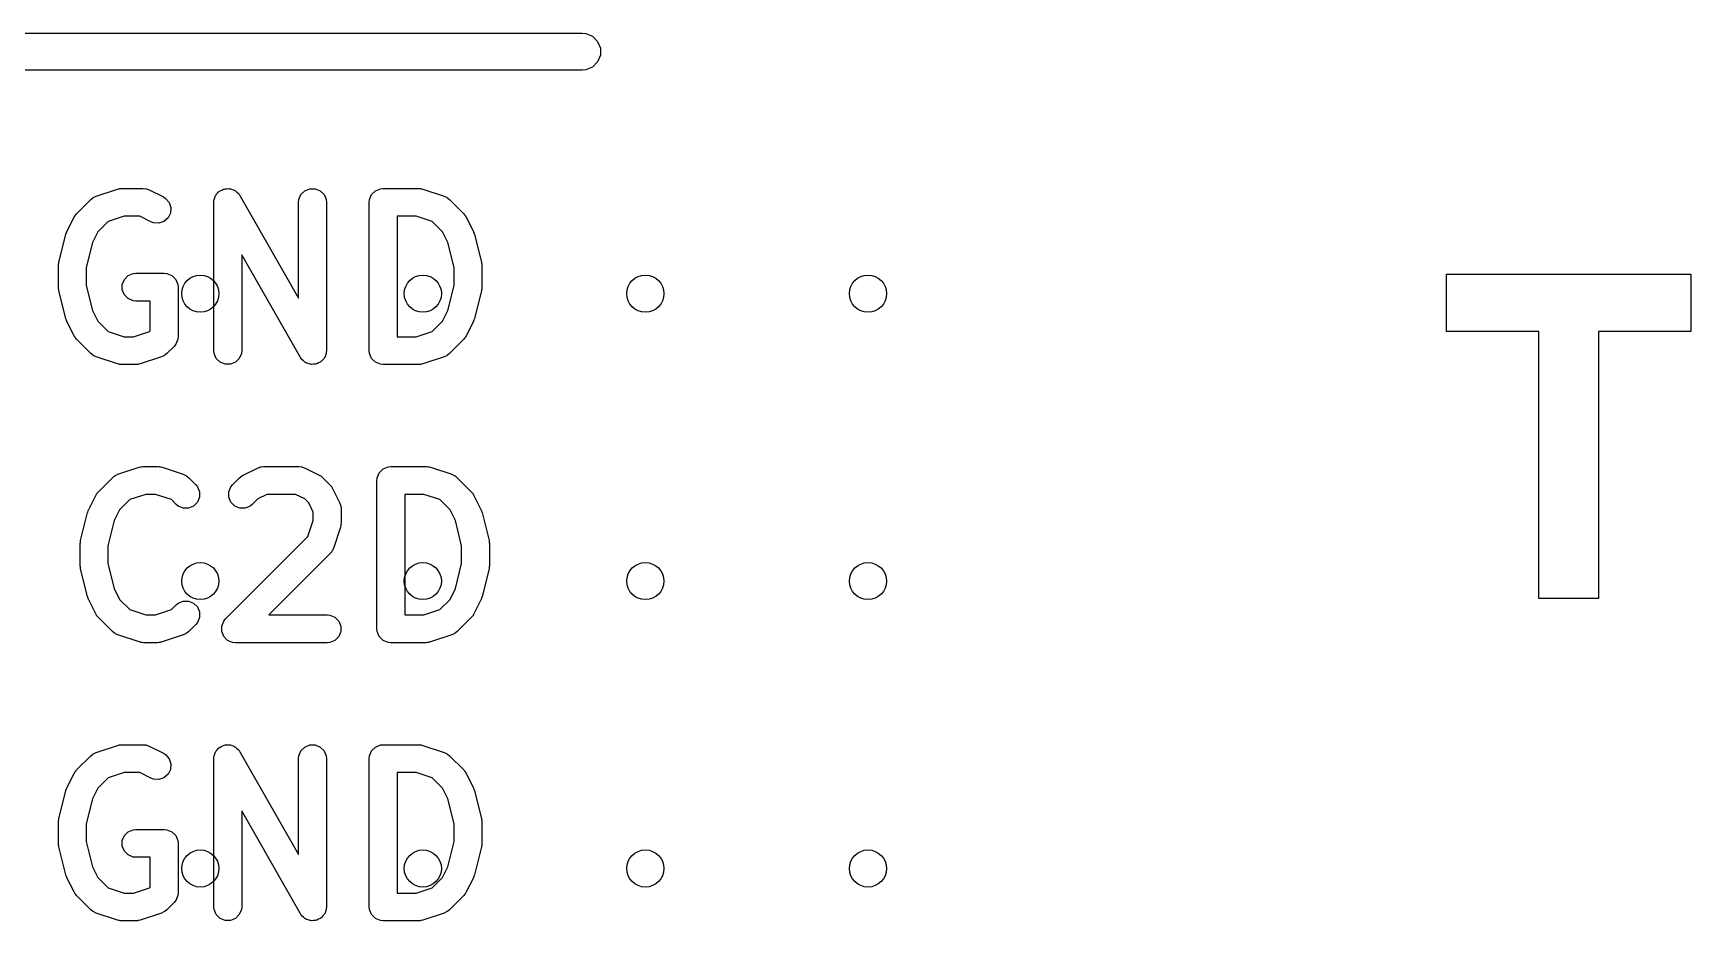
# Model space of a CAD drawing. Extents: x 4.96 to 6.62, y -4.14 to -2.94.
# Drawn here: x 5.415 to 5.7669, y -3.4129 to -3.2244 of the extents above; entities that cross this region are included whole.
import ezdxf

# ---------------------------------------------------------------- set-up
doc = ezdxf.new("R2010")
doc.units = 0
doc.header["$MEASUREMENT"] = 0
doc.layers.add('BLACK', color=7, linetype='CONTINUOUS')

msp = doc.modelspace()

# ---------------------------------------------------------------- linework, layer by layer
at = {"layer": 'BLACK', "linetype": 'CONTINUOUS'}
for p, q in [((5.29528, -3.22441), (5.5315, -3.22441)), ((5.5315, -3.22441), (5.53226, -3.22449)), ((5.53226, -3.22449), (5.53368, -3.22507)), ((5.53368, -3.22507), (5.53477, -3.22616)), ((5.53477, -3.22616), (5.53536, -3.22758)), ((5.53536, -3.22911), (5.53477, -3.23053)), ((5.53536, -3.22758), (5.53536, -3.22911)), ((5.5315, -3.23228), (5.29528, -3.23228)), ((5.53226, -3.23221), (5.5315, -3.23228)), ((5.53368, -3.23162), (5.53226, -3.23221)), ((5.53477, -3.23053), (5.53368, -3.23162)), ((5.42834, -3.25903), (5.43284, -3.25753)), ((5.43284, -3.25753), (5.43312, -3.25746)), ((5.43312, -3.25746), (5.43319, -3.25743)), ((5.43319, -3.25743), (5.4333, -3.25742)), ((5.4333, -3.25742), (5.4334, -3.2574)), ((5.4334, -3.2574), (5.43348, -3.2574)), ((5.43348, -3.2574), (5.43377, -3.25737)), ((5.43377, -3.25737), (5.43827, -3.25737)), ((5.43827, -3.25737), (5.43884, -3.25743)), ((5.43884, -3.25743), (5.43894, -3.25747)), ((5.43894, -3.25747), (5.43905, -3.25748)), ((5.43905, -3.25748), (5.43959, -3.25769)), ((5.43959, -3.25769), (5.44259, -3.25919)), ((5.45381, -3.25869), (5.45409, -3.25841)), ((5.45409, -3.25841), (5.45433, -3.2581)), ((5.45433, -3.2581), (5.45449, -3.258)), ((5.45449, -3.258), (5.45463, -3.25787)), ((5.45463, -3.25787), (5.45499, -3.25772)), ((5.45499, -3.25772), (5.45533, -3.25753)), ((5.45533, -3.25753), (5.45552, -3.2575)), ((5.45552, -3.2575), (5.45569, -3.25743)), ((5.45569, -3.25743), (5.45608, -3.25743)), ((5.45608, -3.25743), (5.45647, -3.25738)), ((5.45647, -3.25738), (5.45665, -3.25743)), ((5.45665, -3.25743), (5.45684, -3.25743)), ((5.45684, -3.25743), (5.45721, -3.25758)), ((5.45721, -3.25758), (5.45758, -3.25768)), ((5.45758, -3.25768), (5.45773, -3.2578)), ((5.45773, -3.2578), (5.45791, -3.25787)), ((5.45791, -3.25787), (5.45818, -3.25815)), ((5.45818, -3.25815), (5.45849, -3.25839)), ((5.45849, -3.25839), (5.45867, -3.25863)), ((5.45867, -3.25863), (5.45872, -3.25869)), ((5.47181, -3.25869), (5.47262, -3.25787)), ((5.47262, -3.25787), (5.47369, -3.25743)), ((5.47369, -3.25743), (5.47484, -3.25743)), ((5.47484, -3.25743), (5.4759, -3.25787)), ((5.4759, -3.25787), (5.47672, -3.25869)), ((5.48681, -3.25869), (5.48762, -3.25787)), ((5.48762, -3.25787), (5.48869, -3.25743)), ((5.48869, -3.25743), (5.48926, -3.25737)), ((5.48926, -3.25737), (5.49676, -3.25737)), ((5.49676, -3.25737), (5.49705, -3.2574)), ((5.49705, -3.2574), (5.49713, -3.2574)), ((5.49713, -3.2574), (5.49723, -3.25742)), ((5.49723, -3.25742), (5.49734, -3.25743)), ((5.49734, -3.25743), (5.49741, -3.25746)), ((5.49741, -3.25746), (5.49769, -3.25753)), ((5.49769, -3.25753), (5.50219, -3.25903)), ((5.42418, -3.26274), (5.42718, -3.25974)), ((5.42718, -3.25974), (5.42763, -3.25937)), ((5.42763, -3.25937), (5.42773, -3.25933)), ((5.42773, -3.25933), (5.42781, -3.25926)), ((5.42781, -3.25926), (5.42834, -3.25903)), ((5.44259, -3.25919), (5.44308, -3.25949)), ((5.44308, -3.25949), (5.44383, -3.26036)), ((5.44383, -3.26036), (5.4442, -3.26146)), ((5.4442, -3.26146), (5.44412, -3.26261)), ((5.45331, -3.26033), (5.45333, -3.26018)), ((5.45331, -3.29182), (5.45331, -3.26033)), ((5.45332, -3.26012), (5.45334, -3.26005)), ((5.45333, -3.26018), (5.45332, -3.26012)), ((5.45334, -3.26005), (5.45337, -3.25975)), ((5.45337, -3.25975), (5.45352, -3.25939)), ((5.45352, -3.25939), (5.45362, -3.25901)), ((5.45362, -3.25901), (5.45374, -3.25886)), ((5.45374, -3.25886), (5.45381, -3.25869)), ((5.45872, -3.25869), (5.45874, -3.25874)), ((5.45874, -3.25874), (5.45883, -3.25886)), ((5.45883, -3.25886), (5.47131, -3.2807)), ((5.47131, -3.26033), (5.47137, -3.25975)), ((5.47131, -3.2807), (5.47131, -3.26033)), ((5.47137, -3.25975), (5.47181, -3.25869)), ((5.47672, -3.25869), (5.47716, -3.25975)), ((5.47716, -3.25975), (5.47722, -3.26033)), ((5.47722, -3.26033), (5.47722, -3.29182)), ((5.48631, -3.26033), (5.48637, -3.25975)), ((5.48631, -3.29182), (5.48631, -3.26033)), ((5.48637, -3.25975), (5.48681, -3.25869)), ((5.50219, -3.25903), (5.50272, -3.25926)), ((5.50272, -3.25926), (5.5028, -3.25933)), ((5.5028, -3.25933), (5.5029, -3.25937)), ((5.5029, -3.25937), (5.50335, -3.25974)), ((5.50335, -3.25974), (5.50635, -3.26274)), ((5.42213, -3.26651), (5.42363, -3.26351)), ((5.42363, -3.26351), (5.42378, -3.26326)), ((5.42378, -3.26326), (5.42381, -3.26319)), ((5.42381, -3.26319), (5.42388, -3.2631)), ((5.42388, -3.2631), (5.42394, -3.26302)), ((5.42394, -3.26302), (5.424, -3.26296)), ((5.424, -3.26296), (5.42418, -3.26274)), ((5.43086, -3.26441), (5.4287, -3.26658)), ((5.43425, -3.26328), (5.43086, -3.26441)), ((5.43757, -3.26328), (5.43425, -3.26328)), ((5.43995, -3.26447), (5.43757, -3.26328)), ((5.44049, -3.26467), (5.43995, -3.26447)), ((5.44164, -3.26476), (5.44049, -3.26467)), ((5.44273, -3.26439), (5.44164, -3.26476)), ((5.4436, -3.26364), (5.44273, -3.26439)), ((5.44412, -3.26261), (5.4436, -3.26364)), ((5.49628, -3.26328), (5.49221, -3.26328)), ((5.49221, -3.26328), (5.49221, -3.28887)), ((5.49967, -3.26441), (5.49628, -3.26328)), ((5.50183, -3.26658), (5.49967, -3.26441)), ((5.50635, -3.26274), (5.50653, -3.26296)), ((5.50653, -3.26296), (5.50659, -3.26302)), ((5.50659, -3.26302), (5.50665, -3.2631)), ((5.50665, -3.2631), (5.50672, -3.26319)), ((5.50672, -3.26319), (5.50675, -3.26326)), ((5.50675, -3.26326), (5.5069, -3.26351)), ((5.5069, -3.26351), (5.5084, -3.26651)), ((5.42041, -3.27311), (5.42191, -3.26711)), ((5.42191, -3.26711), (5.42192, -3.26707)), ((5.42192, -3.26705), (5.42201, -3.26681)), ((5.42192, -3.26707), (5.42192, -3.26705)), ((5.42201, -3.26681), (5.4221, -3.26656)), ((5.4221, -3.26656), (5.42211, -3.26655)), ((5.42211, -3.26655), (5.42213, -3.26651)), ((5.42756, -3.26886), (5.42622, -3.27419)), ((5.4287, -3.26658), (5.42756, -3.26886)), ((5.50297, -3.26886), (5.50183, -3.26658)), ((5.50431, -3.27419), (5.50297, -3.26886)), ((5.5084, -3.26651), (5.50842, -3.26655)), ((5.50842, -3.26655), (5.50843, -3.26656)), ((5.50843, -3.26656), (5.50852, -3.26681)), ((5.50852, -3.26681), (5.50861, -3.26705)), ((5.50861, -3.26705), (5.50861, -3.26707)), ((5.50861, -3.26707), (5.50862, -3.26711)), ((5.50862, -3.26711), (5.51012, -3.27311)), ((5.4717, -3.29329), (5.45922, -3.27145)), ((5.45922, -3.27145), (5.45922, -3.29182)), ((5.42032, -3.27368), (5.42035, -3.27347)), ((5.42033, -3.27372), (5.42032, -3.27368)), ((5.42032, -3.27382), (5.42033, -3.27372)), ((5.42032, -3.27832), (5.42032, -3.27382)), ((5.42035, -3.27347), (5.42037, -3.27325)), ((5.42037, -3.27325), (5.42039, -3.27321)), ((5.42039, -3.27321), (5.42041, -3.27311)), ((5.42622, -3.27419), (5.42622, -3.27796)), ((5.43431, -3.27668), (5.43513, -3.27587)), ((5.43513, -3.27587), (5.43619, -3.27543)), ((5.43619, -3.27543), (5.43677, -3.27537)), ((5.43677, -3.27537), (5.44277, -3.27537)), ((5.44277, -3.27537), (5.44334, -3.27543)), ((5.44334, -3.27543), (5.44441, -3.27587)), ((5.44441, -3.27587), (5.44522, -3.27668)), ((5.50431, -3.27796), (5.50431, -3.27419)), ((5.51012, -3.27311), (5.51014, -3.27321)), ((5.51014, -3.27321), (5.51016, -3.27325)), ((5.51016, -3.27325), (5.51018, -3.27347)), ((5.51018, -3.27347), (5.51021, -3.27368)), ((5.51021, -3.27368), (5.5102, -3.27372)), ((5.5102, -3.27372), (5.51021, -3.27382)), ((5.51021, -3.27382), (5.51021, -3.27832)), ((5.71501, -3.28778), (5.71501, -3.27558)), ((5.71501, -3.27558), (5.76686, -3.27558)), ((5.76686, -3.27558), (5.76686, -3.28778)), ((5.42033, -3.27842), (5.42032, -3.27832)), ((5.42032, -3.27847), (5.42033, -3.27842)), ((5.42035, -3.27868), (5.42032, -3.27847)), ((5.42037, -3.2789), (5.42035, -3.27868)), ((5.42039, -3.27894), (5.42037, -3.2789)), ((5.42041, -3.27904), (5.42039, -3.27894)), ((5.42191, -3.28504), (5.42041, -3.27904)), ((5.42622, -3.27796), (5.42756, -3.28329)), ((5.43387, -3.27775), (5.43431, -3.27668)), ((5.43387, -3.2789), (5.43387, -3.27775)), ((5.43431, -3.27996), (5.43387, -3.2789)), ((5.44522, -3.27668), (5.44566, -3.27775)), ((5.44566, -3.27775), (5.44572, -3.27832)), ((5.44572, -3.27832), (5.44572, -3.28882)), ((5.50297, -3.28329), (5.50431, -3.27796)), ((5.51012, -3.27904), (5.50862, -3.28504)), ((5.51014, -3.27894), (5.51012, -3.27904)), ((5.51016, -3.2789), (5.51014, -3.27894)), ((5.51018, -3.27868), (5.51016, -3.2789)), ((5.51021, -3.27847), (5.51018, -3.27868)), ((5.51021, -3.27832), (5.5102, -3.27842)), ((5.5102, -3.27842), (5.51021, -3.27847)), ((5.42756, -3.28329), (5.4287, -3.28557)), ((5.43513, -3.28078), (5.43431, -3.27996)), ((5.43619, -3.28122), (5.43513, -3.28078)), ((5.43677, -3.28128), (5.43619, -3.28122)), ((5.43982, -3.28128), (5.43677, -3.28128)), ((5.43982, -3.2876), (5.43982, -3.28128)), ((5.50183, -3.28557), (5.50297, -3.28329)), ((5.42192, -3.28508), (5.42191, -3.28504)), ((5.42192, -3.2851), (5.42192, -3.28508)), ((5.42201, -3.28534), (5.42192, -3.2851)), ((5.4221, -3.28558), (5.42201, -3.28534)), ((5.42211, -3.2856), (5.4221, -3.28558)), ((5.42213, -3.28564), (5.42211, -3.2856)), ((5.42363, -3.28864), (5.42213, -3.28564)), ((5.4287, -3.28557), (5.43086, -3.28774)), ((5.49967, -3.28774), (5.50183, -3.28557)), ((5.5084, -3.28564), (5.5069, -3.28864)), ((5.50842, -3.2856), (5.5084, -3.28564)), ((5.50843, -3.28558), (5.50842, -3.2856)), ((5.50852, -3.28534), (5.50843, -3.28558)), ((5.50861, -3.2851), (5.50852, -3.28534)), ((5.50862, -3.28504), (5.50861, -3.28508)), ((5.50861, -3.28508), (5.50861, -3.2851)), ((5.42378, -3.28889), (5.42363, -3.28864)), ((5.42381, -3.28896), (5.42378, -3.28889)), ((5.42388, -3.28904), (5.42381, -3.28896)), ((5.42394, -3.28913), (5.42388, -3.28904)), ((5.424, -3.28918), (5.42394, -3.28913)), ((5.42418, -3.28941), (5.424, -3.28918)), ((5.42718, -3.29241), (5.42418, -3.28941)), ((5.43086, -3.28774), (5.43425, -3.28887)), ((5.43425, -3.28887), (5.43629, -3.28887)), ((5.43629, -3.28887), (5.43967, -3.28774)), ((5.43967, -3.28774), (5.43982, -3.2876)), ((5.44566, -3.28941), (5.44522, -3.29046)), ((5.44572, -3.28882), (5.44566, -3.2894)), ((5.44566, -3.2894), (5.44566, -3.28941)), ((5.49221, -3.28887), (5.49628, -3.28887)), ((5.49628, -3.28887), (5.49967, -3.28774)), ((5.50635, -3.28941), (5.50335, -3.29241)), ((5.50653, -3.28918), (5.50635, -3.28941)), ((5.50659, -3.28913), (5.50653, -3.28918)), ((5.50665, -3.28904), (5.50659, -3.28913)), ((5.50672, -3.28896), (5.50665, -3.28904)), ((5.50675, -3.28889), (5.50672, -3.28896)), ((5.5069, -3.28864), (5.50675, -3.28889)), ((5.73462, -3.28778), (5.71501, -3.28778)), ((5.73462, -3.34442), (5.73462, -3.28778)), ((5.76686, -3.28778), (5.74725, -3.28778)), ((5.74725, -3.28778), (5.74725, -3.34442)), ((5.42763, -3.29278), (5.42718, -3.29241)), ((5.42773, -3.29282), (5.42763, -3.29278)), ((5.42781, -3.29289), (5.42773, -3.29282)), ((5.42834, -3.29312), (5.42781, -3.29289)), ((5.43284, -3.29462), (5.42834, -3.29312)), ((5.4422, -3.29312), (5.4377, -3.29462)), ((5.44273, -3.29289), (5.4422, -3.29312)), ((5.44281, -3.29282), (5.44273, -3.29289)), ((5.44291, -3.29278), (5.44281, -3.29282)), ((5.44336, -3.29241), (5.44291, -3.29278)), ((5.44486, -3.29091), (5.44336, -3.29241)), ((5.44522, -3.29046), (5.44486, -3.29091)), ((5.45337, -3.2924), (5.45331, -3.29182)), ((5.45381, -3.29346), (5.45337, -3.2924)), ((5.45463, -3.29428), (5.45381, -3.29346)), ((5.45872, -3.29346), (5.45791, -3.29428)), ((5.45916, -3.2924), (5.45872, -3.29346)), ((5.45922, -3.29182), (5.45916, -3.2924)), ((5.47179, -3.29341), (5.4717, -3.29329)), ((5.47181, -3.29346), (5.47179, -3.29341)), ((5.47186, -3.29352), (5.47181, -3.29346)), ((5.47204, -3.29376), (5.47186, -3.29352)), ((5.47235, -3.294), (5.47204, -3.29376)), ((5.47644, -3.29374), (5.4762, -3.29405)), ((5.47672, -3.29346), (5.47644, -3.29374)), ((5.47679, -3.29329), (5.47672, -3.29346)), ((5.47691, -3.29314), (5.47679, -3.29329)), ((5.47701, -3.29276), (5.47691, -3.29314)), ((5.47716, -3.2924), (5.47701, -3.29276)), ((5.47719, -3.2921), (5.47716, -3.2924)), ((5.47721, -3.29203), (5.47719, -3.2921)), ((5.47722, -3.29182), (5.4772, -3.29197)), ((5.4772, -3.29197), (5.47721, -3.29203)), ((5.48637, -3.2924), (5.48631, -3.29182)), ((5.48681, -3.29346), (5.48637, -3.2924)), ((5.48762, -3.29428), (5.48681, -3.29346)), ((5.50219, -3.29312), (5.49769, -3.29462)), ((5.50272, -3.29289), (5.50219, -3.29312)), ((5.5028, -3.29282), (5.50272, -3.29289)), ((5.5029, -3.29278), (5.5028, -3.29282)), ((5.50335, -3.29241), (5.5029, -3.29278)), ((5.43312, -3.29469), (5.43284, -3.29462)), ((5.43319, -3.29472), (5.43312, -3.29469)), ((5.4333, -3.29473), (5.43319, -3.29472)), ((5.4334, -3.29475), (5.4333, -3.29473)), ((5.43348, -3.29475), (5.4334, -3.29475)), ((5.43377, -3.29478), (5.43348, -3.29475)), ((5.43677, -3.29478), (5.43377, -3.29478)), ((5.43706, -3.29475), (5.43677, -3.29478)), ((5.43714, -3.29475), (5.43706, -3.29475)), ((5.43724, -3.29473), (5.43714, -3.29475)), ((5.43734, -3.29472), (5.43724, -3.29473)), ((5.43742, -3.29469), (5.43734, -3.29472)), ((5.4377, -3.29462), (5.43742, -3.29469)), ((5.45569, -3.29472), (5.45463, -3.29428)), ((5.45684, -3.29472), (5.45569, -3.29472)), ((5.45791, -3.29428), (5.45684, -3.29472)), ((5.47262, -3.29428), (5.47235, -3.294)), ((5.4728, -3.29435), (5.47262, -3.29428)), ((5.47295, -3.29447), (5.4728, -3.29435)), ((5.47332, -3.29457), (5.47295, -3.29447)), ((5.47369, -3.29472), (5.47332, -3.29457)), ((5.47388, -3.29472), (5.47369, -3.29472)), ((5.47406, -3.29477), (5.47388, -3.29472)), ((5.47445, -3.29472), (5.47406, -3.29477)), ((5.47484, -3.29472), (5.47445, -3.29472)), ((5.47501, -3.29465), (5.47484, -3.29472)), ((5.4752, -3.29462), (5.47501, -3.29465)), ((5.47554, -3.29443), (5.4752, -3.29462)), ((5.4759, -3.29428), (5.47554, -3.29443)), ((5.47604, -3.29414), (5.4759, -3.29428)), ((5.4762, -3.29405), (5.47604, -3.29414)), ((5.48869, -3.29472), (5.48762, -3.29428)), ((5.48926, -3.29478), (5.48869, -3.29472)), ((5.49676, -3.29478), (5.48926, -3.29478)), ((5.49705, -3.29475), (5.49676, -3.29478)), ((5.49713, -3.29475), (5.49705, -3.29475)), ((5.49723, -3.29473), (5.49713, -3.29475)), ((5.49734, -3.29472), (5.49723, -3.29473)), ((5.49741, -3.29469), (5.49734, -3.29472)), ((5.49769, -3.29462), (5.49741, -3.29469)), ((5.4318, -3.31879), (5.43224, -3.31843)), ((5.43224, -3.31843), (5.43234, -3.31839)), ((5.43234, -3.31839), (5.43242, -3.31832)), ((5.43242, -3.31832), (5.43295, -3.31808)), ((5.43295, -3.31808), (5.43745, -3.31658)), ((5.43745, -3.31658), (5.43773, -3.31652)), ((5.43773, -3.31652), (5.43781, -3.31649)), ((5.43781, -3.31649), (5.43791, -3.31648)), ((5.43791, -3.31648), (5.43801, -3.31645)), ((5.43801, -3.31645), (5.43809, -3.31646)), ((5.43809, -3.31646), (5.43838, -3.31643)), ((5.43838, -3.31643), (5.44138, -3.31643)), ((5.44138, -3.31643), (5.44167, -3.31646)), ((5.44167, -3.31646), (5.44175, -3.31645)), ((5.44175, -3.31645), (5.44185, -3.31648)), ((5.44185, -3.31648), (5.44196, -3.31649)), ((5.44196, -3.31649), (5.44203, -3.31652)), ((5.44203, -3.31652), (5.44232, -3.31658)), ((5.44232, -3.31658), (5.44682, -3.31808)), ((5.44682, -3.31808), (5.44734, -3.31832)), ((5.44734, -3.31832), (5.44742, -3.31839)), ((5.44742, -3.31839), (5.44752, -3.31843)), ((5.44752, -3.31843), (5.44797, -3.31879)), ((5.45907, -3.31855), (5.45916, -3.31849)), ((5.45916, -3.31849), (5.45924, -3.31843)), ((5.45924, -3.31843), (5.45931, -3.3184)), ((5.45931, -3.3184), (5.45956, -3.31824)), ((5.45956, -3.31824), (5.46256, -3.31674)), ((5.46256, -3.31674), (5.4631, -3.31653)), ((5.4631, -3.31653), (5.46321, -3.31653)), ((5.46321, -3.31653), (5.4633, -3.31649)), ((5.4633, -3.31649), (5.46388, -3.31643)), ((5.46388, -3.31643), (5.47138, -3.31643)), ((5.47138, -3.31643), (5.47196, -3.31649)), ((5.47196, -3.31649), (5.47205, -3.31653)), ((5.47205, -3.31653), (5.47216, -3.31653)), ((5.47216, -3.31653), (5.4727, -3.31674)), ((5.4727, -3.31674), (5.4757, -3.31824)), ((5.4757, -3.31824), (5.47595, -3.3184)), ((5.47595, -3.3184), (5.47602, -3.31843)), ((5.47602, -3.31843), (5.4761, -3.31849)), ((5.4761, -3.31849), (5.47619, -3.31855)), ((5.48798, -3.31881), (5.48842, -3.31774)), ((5.48842, -3.31774), (5.48924, -3.31693)), ((5.48924, -3.31693), (5.4903, -3.31649)), ((5.4903, -3.31649), (5.49088, -3.31643)), ((5.49088, -3.31643), (5.49838, -3.31643)), ((5.49838, -3.31643), (5.49867, -3.31646)), ((5.49867, -3.31646), (5.49874, -3.31645)), ((5.49874, -3.31645), (5.49885, -3.31648)), ((5.49885, -3.31648), (5.49895, -3.31649)), ((5.49895, -3.31649), (5.49902, -3.31652)), ((5.49902, -3.31652), (5.49931, -3.31658)), ((5.49931, -3.31658), (5.50381, -3.31808)), ((5.50381, -3.31808), (5.50434, -3.31832)), ((5.50434, -3.31832), (5.50442, -3.31839)), ((5.50442, -3.31839), (5.50452, -3.31843)), ((5.50452, -3.31843), (5.50496, -3.31879)), ((5.42855, -3.32207), (5.42861, -3.32202)), ((5.42861, -3.32202), (5.4288, -3.32179)), ((5.4288, -3.32179), (5.4318, -3.31879)), ((5.44797, -3.31879), (5.44947, -3.32029)), ((5.44947, -3.32029), (5.44984, -3.32074)), ((5.44984, -3.32074), (5.45028, -3.32181)), ((5.45028, -3.32181), (5.45028, -3.32296)), ((5.45648, -3.32181), (5.45693, -3.32074)), ((5.45648, -3.32296), (5.45648, -3.32181)), ((5.45693, -3.32074), (5.45729, -3.32029)), ((5.45729, -3.32029), (5.45879, -3.31879)), ((5.45879, -3.31879), (5.45902, -3.31861)), ((5.45902, -3.31861), (5.45907, -3.31855)), ((5.47619, -3.31855), (5.47624, -3.31861)), ((5.47624, -3.31861), (5.47647, -3.31879)), ((5.47647, -3.31879), (5.47797, -3.32029)), ((5.47797, -3.32029), (5.47815, -3.32052)), ((5.47815, -3.32052), (5.47821, -3.32057)), ((5.47821, -3.32057), (5.47827, -3.32066)), ((5.47827, -3.32066), (5.47833, -3.32074)), ((5.47833, -3.32074), (5.47836, -3.32081)), ((5.47836, -3.32081), (5.47852, -3.32106)), ((5.47852, -3.32106), (5.48002, -3.32406)), ((5.48792, -3.31938), (5.48798, -3.31881)), ((5.48792, -3.35088), (5.48792, -3.31938)), ((5.50496, -3.31879), (5.50796, -3.32179)), ((5.50796, -3.32179), (5.50815, -3.32202)), ((5.50815, -3.32202), (5.50821, -3.32207)), ((5.42674, -3.32556), (5.42824, -3.32256)), ((5.42824, -3.32256), (5.4284, -3.32231)), ((5.4284, -3.32231), (5.42843, -3.32224)), ((5.42843, -3.32224), (5.4285, -3.32216)), ((5.4285, -3.32216), (5.42855, -3.32207)), ((5.43548, -3.32346), (5.43331, -3.32563)), ((5.43886, -3.32233), (5.43548, -3.32346)), ((5.4409, -3.32233), (5.43886, -3.32233)), ((5.44429, -3.32346), (5.4409, -3.32233)), ((5.44529, -3.32447), (5.44429, -3.32346)), ((5.44574, -3.32484), (5.44529, -3.32447)), ((5.44681, -3.32528), (5.44574, -3.32484)), ((5.44796, -3.32528), (5.44681, -3.32528)), ((5.44902, -3.32484), (5.44796, -3.32528)), ((5.44984, -3.32402), (5.44902, -3.32484)), ((5.45028, -3.32296), (5.44984, -3.32402)), ((5.45693, -3.32402), (5.45648, -3.32296)), ((5.45774, -3.32484), (5.45693, -3.32402)), ((5.4588, -3.32528), (5.45774, -3.32484)), ((5.45996, -3.32528), (5.4588, -3.32528)), ((5.46102, -3.32484), (5.45996, -3.32528)), ((5.46147, -3.32447), (5.46102, -3.32484)), ((5.46263, -3.32331), (5.46147, -3.32447)), ((5.46458, -3.32233), (5.46263, -3.32331)), ((5.47068, -3.32233), (5.46458, -3.32233)), ((5.47263, -3.32331), (5.47068, -3.32233)), ((5.47345, -3.32413), (5.47263, -3.32331)), ((5.47443, -3.32608), (5.47345, -3.32413)), ((5.48002, -3.32406), (5.48023, -3.3246)), ((5.48023, -3.3246), (5.48023, -3.32471)), ((5.48023, -3.32471), (5.48027, -3.3248)), ((5.48027, -3.3248), (5.48033, -3.32538)), ((5.48033, -3.32538), (5.48033, -3.32838)), ((5.4979, -3.32233), (5.49383, -3.32233)), ((5.49383, -3.32233), (5.49383, -3.34793)), ((5.50128, -3.32346), (5.4979, -3.32233)), ((5.50345, -3.32563), (5.50128, -3.32346)), ((5.50821, -3.32207), (5.50826, -3.32216)), ((5.50826, -3.32216), (5.50833, -3.32224)), ((5.50833, -3.32224), (5.50836, -3.32231)), ((5.50836, -3.32231), (5.50852, -3.32256)), ((5.50852, -3.32256), (5.51002, -3.32556)), ((5.42502, -3.33216), (5.42652, -3.32616)), ((5.42652, -3.32616), (5.42653, -3.32612)), ((5.42653, -3.32612), (5.42654, -3.3261)), ((5.42654, -3.3261), (5.42663, -3.32586)), ((5.42663, -3.32586), (5.42671, -3.32562)), ((5.42671, -3.32562), (5.42673, -3.3256)), ((5.42673, -3.3256), (5.42674, -3.32556)), ((5.43217, -3.32791), (5.43084, -3.33324)), ((5.43331, -3.32563), (5.43217, -3.32791)), ((5.4733, -3.33128), (5.47443, -3.3279)), ((5.47443, -3.3279), (5.47443, -3.32608)), ((5.48024, -3.32903), (5.48018, -3.32931)), ((5.48027, -3.32896), (5.48024, -3.32903)), ((5.48028, -3.32885), (5.48027, -3.32896)), ((5.48031, -3.32875), (5.48028, -3.32885)), ((5.48033, -3.32838), (5.4803, -3.32867)), ((5.4803, -3.32867), (5.48031, -3.32875)), ((5.50459, -3.32791), (5.50345, -3.32563)), ((5.50592, -3.33324), (5.50459, -3.32791)), ((5.51002, -3.32556), (5.51003, -3.3256)), ((5.51003, -3.3256), (5.51004, -3.32562)), ((5.51004, -3.32562), (5.51013, -3.32586)), ((5.51013, -3.32586), (5.51022, -3.3261)), ((5.51022, -3.3261), (5.51022, -3.32612)), ((5.51022, -3.32612), (5.51024, -3.32616)), ((5.51024, -3.32616), (5.51174, -3.33216)), ((5.42494, -3.33274), (5.42497, -3.33252)), ((5.42497, -3.33252), (5.42499, -3.3323)), ((5.42499, -3.3323), (5.425, -3.33226)), ((5.425, -3.33226), (5.42502, -3.33216)), ((5.45579, -3.34879), (5.4733, -3.33128)), ((5.48018, -3.32931), (5.47868, -3.33381)), ((5.51174, -3.33216), (5.51175, -3.33226)), ((5.51175, -3.33226), (5.51177, -3.3323)), ((5.51177, -3.3323), (5.51179, -3.33252)), ((5.51179, -3.33252), (5.51182, -3.33274)), ((5.42493, -3.33288), (5.42494, -3.33278)), ((5.42493, -3.33738), (5.42493, -3.33288)), ((5.42494, -3.33278), (5.42494, -3.33274)), ((5.43084, -3.33324), (5.43084, -3.33702)), ((5.47797, -3.33497), (5.46501, -3.34793)), ((5.47833, -3.33452), (5.47797, -3.33497)), ((5.47837, -3.33442), (5.47833, -3.33452)), ((5.47844, -3.33434), (5.47837, -3.33442)), ((5.47868, -3.33381), (5.47844, -3.33434)), ((5.50592, -3.33702), (5.50592, -3.33324)), ((5.51182, -3.33274), (5.51182, -3.33278)), ((5.51182, -3.33278), (5.51183, -3.33288)), ((5.51183, -3.33288), (5.51183, -3.33738)), ((5.42494, -3.33748), (5.42493, -3.33738)), ((5.42494, -3.33752), (5.42494, -3.33748)), ((5.42497, -3.33774), (5.42494, -3.33752)), ((5.42499, -3.33796), (5.42497, -3.33774)), ((5.425, -3.338), (5.42499, -3.33796)), ((5.42502, -3.3381), (5.425, -3.338)), ((5.42652, -3.34409), (5.42502, -3.3381)), ((5.43084, -3.33702), (5.43217, -3.34235)), ((5.50459, -3.34235), (5.50592, -3.33702)), ((5.51174, -3.3381), (5.51024, -3.34409)), ((5.51175, -3.338), (5.51174, -3.3381)), ((5.51177, -3.33796), (5.51175, -3.338)), ((5.51179, -3.33774), (5.51177, -3.33796)), ((5.51182, -3.33752), (5.51179, -3.33774)), ((5.51183, -3.33738), (5.51182, -3.33748)), ((5.51182, -3.33748), (5.51182, -3.33752)), ((5.43217, -3.34235), (5.43331, -3.34463)), ((5.50345, -3.34463), (5.50459, -3.34235)), ((5.42653, -3.34414), (5.42652, -3.34409)), ((5.42654, -3.34416), (5.42653, -3.34414)), ((5.42663, -3.3444), (5.42654, -3.34416)), ((5.42671, -3.34464), (5.42663, -3.3444)), ((5.42673, -3.34466), (5.42671, -3.34464)), ((5.42674, -3.3447), (5.42673, -3.34466)), ((5.42824, -3.3477), (5.42674, -3.3447)), ((5.43331, -3.34463), (5.43548, -3.3468)), ((5.44429, -3.3468), (5.44529, -3.34579)), ((5.44529, -3.34579), (5.44574, -3.34542)), ((5.44574, -3.34542), (5.44681, -3.34498)), ((5.44681, -3.34498), (5.44796, -3.34498)), ((5.44796, -3.34498), (5.44902, -3.34542)), ((5.44902, -3.34542), (5.44984, -3.34624)), ((5.44984, -3.34624), (5.45028, -3.3473)), ((5.50128, -3.3468), (5.50345, -3.34463)), ((5.51002, -3.3447), (5.50852, -3.3477)), ((5.51003, -3.34466), (5.51002, -3.3447)), ((5.51004, -3.34464), (5.51003, -3.34466)), ((5.51013, -3.3444), (5.51004, -3.34464)), ((5.51022, -3.34416), (5.51013, -3.3444)), ((5.51024, -3.34409), (5.51022, -3.34414)), ((5.51022, -3.34414), (5.51022, -3.34416)), ((5.74725, -3.34442), (5.73462, -3.34442)), ((5.4284, -3.34795), (5.42824, -3.3477)), ((5.42843, -3.34802), (5.4284, -3.34795)), ((5.4285, -3.3481), (5.42843, -3.34802)), ((5.42855, -3.34819), (5.4285, -3.3481)), ((5.42861, -3.34824), (5.42855, -3.34819)), ((5.4288, -3.34847), (5.42861, -3.34824)), ((5.4318, -3.35147), (5.4288, -3.34847)), ((5.43548, -3.3468), (5.43886, -3.34793)), ((5.43886, -3.34793), (5.4409, -3.34793)), ((5.4409, -3.34793), (5.44429, -3.3468)), ((5.44947, -3.34997), (5.44797, -3.35147)), ((5.44984, -3.34952), (5.44947, -3.34997)), ((5.45028, -3.34845), (5.44984, -3.34952)), ((5.45028, -3.3473), (5.45028, -3.34845)), ((5.45498, -3.3503), (5.45543, -3.34924)), ((5.45543, -3.34924), (5.45579, -3.34879)), ((5.46501, -3.34793), (5.47738, -3.34793)), ((5.47738, -3.34793), (5.47795, -3.34798)), ((5.47795, -3.34798), (5.47902, -3.34842)), ((5.47902, -3.34842), (5.47983, -3.34924)), ((5.47983, -3.34924), (5.48027, -3.3503)), ((5.49383, -3.34793), (5.4979, -3.34793)), ((5.4979, -3.34793), (5.50128, -3.3468)), ((5.50796, -3.34847), (5.50496, -3.35147)), ((5.50815, -3.34824), (5.50796, -3.34847)), ((5.50821, -3.34819), (5.50815, -3.34824)), ((5.50826, -3.3481), (5.50821, -3.34819)), ((5.50833, -3.34802), (5.50826, -3.3481)), ((5.50836, -3.34795), (5.50833, -3.34802)), ((5.50852, -3.3477), (5.50836, -3.34795)), ((5.43224, -3.35183), (5.4318, -3.35147)), ((5.43234, -3.35187), (5.43224, -3.35183)), ((5.43242, -3.35194), (5.43234, -3.35187)), ((5.43295, -3.35218), (5.43242, -3.35194)), ((5.43745, -3.35368), (5.43295, -3.35218)), ((5.43773, -3.35374), (5.43745, -3.35368)), ((5.44232, -3.35368), (5.44203, -3.35374)), ((5.44682, -3.35218), (5.44232, -3.35368)), ((5.44734, -3.35194), (5.44682, -3.35218)), ((5.44742, -3.35187), (5.44734, -3.35194)), ((5.44752, -3.35183), (5.44742, -3.35187)), ((5.44797, -3.35147), (5.44752, -3.35183)), ((5.45498, -3.35145), (5.45498, -3.3503)), ((5.45543, -3.35252), (5.45498, -3.35145)), ((5.45624, -3.35333), (5.45543, -3.35252)), ((5.4573, -3.35377), (5.45624, -3.35333)), ((5.47902, -3.35333), (5.47795, -3.35377)), ((5.47983, -3.35252), (5.47902, -3.35333)), ((5.48027, -3.35145), (5.47983, -3.35252)), ((5.48027, -3.3503), (5.48027, -3.35145)), ((5.48798, -3.35145), (5.48792, -3.35088)), ((5.48842, -3.35252), (5.48798, -3.35145)), ((5.48798, -3.35145), (5.48798, -3.35145)), ((5.48924, -3.35333), (5.48842, -3.35252)), ((5.4903, -3.35377), (5.48924, -3.35333)), ((5.49931, -3.35368), (5.49902, -3.35374)), ((5.50381, -3.35218), (5.49931, -3.35368)), ((5.50434, -3.35194), (5.50381, -3.35218)), ((5.50442, -3.35187), (5.50434, -3.35194)), ((5.50452, -3.35183), (5.50442, -3.35187)), ((5.50496, -3.35147), (5.50452, -3.35183)), ((5.43781, -3.35377), (5.43773, -3.35374)), ((5.43791, -3.35378), (5.43781, -3.35377)), ((5.43801, -3.35381), (5.43791, -3.35378)), ((5.43809, -3.3538), (5.43801, -3.35381)), ((5.43838, -3.35383), (5.43809, -3.3538)), ((5.44138, -3.35383), (5.43838, -3.35383)), ((5.44167, -3.3538), (5.44138, -3.35383)), ((5.44175, -3.35381), (5.44167, -3.3538)), ((5.44185, -3.35378), (5.44175, -3.35381)), ((5.44196, -3.35377), (5.44185, -3.35378)), ((5.44203, -3.35374), (5.44196, -3.35377)), ((5.45788, -3.35383), (5.4573, -3.35377)), ((5.47738, -3.35383), (5.45788, -3.35383)), ((5.47795, -3.35377), (5.47738, -3.35383)), ((5.49088, -3.35383), (5.4903, -3.35377)), ((5.49838, -3.35383), (5.49088, -3.35383)), ((5.49867, -3.3538), (5.49838, -3.35383)), ((5.49874, -3.35381), (5.49867, -3.3538)), ((5.49885, -3.35378), (5.49874, -3.35381)), ((5.49895, -3.35377), (5.49885, -3.35378)), ((5.49902, -3.35374), (5.49895, -3.35377)), ((5.42418, -3.38085), (5.42718, -3.37785)), ((5.42718, -3.37785), (5.42763, -3.37748)), ((5.42763, -3.37748), (5.42773, -3.37744)), ((5.42773, -3.37744), (5.42781, -3.37737)), ((5.42781, -3.37737), (5.42834, -3.37714)), ((5.42834, -3.37714), (5.43284, -3.37564)), ((5.43284, -3.37564), (5.43312, -3.37557)), ((5.43312, -3.37557), (5.43319, -3.37554)), ((5.43319, -3.37554), (5.4333, -3.37553)), ((5.4333, -3.37553), (5.4334, -3.37551)), ((5.4334, -3.37551), (5.43348, -3.37551)), ((5.43348, -3.37551), (5.43377, -3.37548)), ((5.43377, -3.37548), (5.43827, -3.37548)), ((5.43827, -3.37548), (5.43884, -3.37554)), ((5.43884, -3.37554), (5.43894, -3.37558)), ((5.43894, -3.37558), (5.43905, -3.37559)), ((5.43905, -3.37559), (5.43959, -3.3758)), ((5.43959, -3.3758), (5.44259, -3.3773)), ((5.44259, -3.3773), (5.44308, -3.3776)), ((5.44308, -3.3776), (5.44383, -3.37847)), ((5.45331, -3.37844), (5.45333, -3.37829)), ((5.45332, -3.37823), (5.45334, -3.37816)), ((5.45333, -3.37829), (5.45332, -3.37823)), ((5.45334, -3.37816), (5.45337, -3.37786)), ((5.45337, -3.37786), (5.45352, -3.3775)), ((5.45352, -3.3775), (5.45362, -3.37712)), ((5.45362, -3.37712), (5.45374, -3.37697)), ((5.45374, -3.37697), (5.45381, -3.3768)), ((5.45381, -3.3768), (5.45409, -3.37652)), ((5.45409, -3.37652), (5.45433, -3.37621)), ((5.45433, -3.37621), (5.45449, -3.37611)), ((5.45449, -3.37611), (5.45463, -3.37598)), ((5.45463, -3.37598), (5.45499, -3.37583)), ((5.45499, -3.37583), (5.45533, -3.37564)), ((5.45533, -3.37564), (5.45552, -3.37561)), ((5.45552, -3.37561), (5.45569, -3.37554)), ((5.45569, -3.37554), (5.45608, -3.37554)), ((5.45608, -3.37554), (5.45647, -3.37549)), ((5.45647, -3.37549), (5.45665, -3.37554)), ((5.45665, -3.37554), (5.45684, -3.37554)), ((5.45684, -3.37554), (5.45721, -3.37569)), ((5.45721, -3.37569), (5.45758, -3.37579)), ((5.45758, -3.37579), (5.45773, -3.37591)), ((5.45773, -3.37591), (5.45791, -3.37598)), ((5.45791, -3.37598), (5.45818, -3.37626)), ((5.45818, -3.37626), (5.45849, -3.3765)), ((5.45849, -3.3765), (5.45867, -3.37674)), ((5.45867, -3.37674), (5.45872, -3.3768)), ((5.45872, -3.3768), (5.45874, -3.37685)), ((5.45874, -3.37685), (5.45883, -3.37697)), ((5.45883, -3.37697), (5.47131, -3.39881)), ((5.47131, -3.37844), (5.47137, -3.37786)), ((5.47137, -3.37786), (5.47181, -3.3768)), ((5.47181, -3.3768), (5.47262, -3.37598)), ((5.47262, -3.37598), (5.47369, -3.37554)), ((5.47369, -3.37554), (5.47484, -3.37554)), ((5.47484, -3.37554), (5.4759, -3.37598)), ((5.4759, -3.37598), (5.47672, -3.3768)), ((5.47672, -3.3768), (5.47716, -3.37786)), ((5.47716, -3.37786), (5.47722, -3.37844)), ((5.48631, -3.37844), (5.48637, -3.37786)), ((5.48637, -3.37786), (5.48681, -3.3768)), ((5.48681, -3.3768), (5.48762, -3.37598)), ((5.48762, -3.37598), (5.48869, -3.37554)), ((5.48869, -3.37554), (5.48926, -3.37548)), ((5.48926, -3.37548), (5.49676, -3.37548)), ((5.49676, -3.37548), (5.49705, -3.37551)), ((5.49705, -3.37551), (5.49713, -3.37551)), ((5.49713, -3.37551), (5.49723, -3.37553)), ((5.49723, -3.37553), (5.49734, -3.37554)), ((5.49734, -3.37554), (5.49741, -3.37557)), ((5.49741, -3.37557), (5.49769, -3.37564)), ((5.49769, -3.37564), (5.50219, -3.37714)), ((5.50219, -3.37714), (5.50272, -3.37737)), ((5.50272, -3.37737), (5.5028, -3.37744)), ((5.5028, -3.37744), (5.5029, -3.37748)), ((5.5029, -3.37748), (5.50335, -3.37785)), ((5.50335, -3.37785), (5.50635, -3.38085)), ((5.42213, -3.38462), (5.42363, -3.38162)), ((5.42363, -3.38162), (5.42378, -3.38137)), ((5.42378, -3.38137), (5.42381, -3.3813)), ((5.42381, -3.3813), (5.42388, -3.38121)), ((5.42388, -3.38121), (5.42394, -3.38113)), ((5.42394, -3.38113), (5.424, -3.38107)), ((5.424, -3.38107), (5.42418, -3.38085)), ((5.43425, -3.38139), (5.43086, -3.38252)), ((5.43757, -3.38139), (5.43425, -3.38139)), ((5.43995, -3.38258), (5.43757, -3.38139)), ((5.4436, -3.38175), (5.44273, -3.3825)), ((5.44412, -3.38072), (5.4436, -3.38175)), ((5.44383, -3.37847), (5.4442, -3.37957)), ((5.4442, -3.37957), (5.44412, -3.38072)), ((5.45331, -3.40993), (5.45331, -3.37844)), ((5.47131, -3.39881), (5.47131, -3.37844)), ((5.47722, -3.37844), (5.47722, -3.40993)), ((5.48631, -3.40993), (5.48631, -3.37844)), ((5.49628, -3.38139), (5.49221, -3.38139)), ((5.49221, -3.38139), (5.49221, -3.40698)), ((5.49967, -3.38252), (5.49628, -3.38139)), ((5.50635, -3.38085), (5.50653, -3.38107)), ((5.50653, -3.38107), (5.50659, -3.38113)), ((5.50659, -3.38113), (5.50665, -3.38121)), ((5.50665, -3.38121), (5.50672, -3.3813)), ((5.50672, -3.3813), (5.50675, -3.38137)), ((5.50675, -3.38137), (5.5069, -3.38162)), ((5.5069, -3.38162), (5.5084, -3.38462)), ((5.42041, -3.39122), (5.42191, -3.38522)), ((5.42191, -3.38522), (5.42192, -3.38518)), ((5.42192, -3.38516), (5.42201, -3.38492)), ((5.42192, -3.38518), (5.42192, -3.38516)), ((5.42201, -3.38492), (5.4221, -3.38467)), ((5.4221, -3.38467), (5.42211, -3.38466)), ((5.42211, -3.38466), (5.42213, -3.38462)), ((5.4287, -3.38469), (5.42756, -3.38697)), ((5.43086, -3.38252), (5.4287, -3.38469)), ((5.44049, -3.38278), (5.43995, -3.38258)), ((5.44164, -3.38287), (5.44049, -3.38278)), ((5.44273, -3.3825), (5.44164, -3.38287)), ((5.50183, -3.38469), (5.49967, -3.38252)), ((5.50297, -3.38697), (5.50183, -3.38469)), ((5.5084, -3.38462), (5.50842, -3.38466)), ((5.50842, -3.38466), (5.50843, -3.38467)), ((5.50843, -3.38467), (5.50852, -3.38492)), ((5.50852, -3.38492), (5.50861, -3.38516)), ((5.50861, -3.38516), (5.50861, -3.38518)), ((5.50861, -3.38518), (5.50862, -3.38522)), ((5.50862, -3.38522), (5.51012, -3.39122)), ((5.42756, -3.38697), (5.42622, -3.3923)), ((5.50431, -3.3923), (5.50297, -3.38697)), ((5.42032, -3.39179), (5.42035, -3.39158)), ((5.42033, -3.39183), (5.42032, -3.39179)), ((5.42032, -3.39194), (5.42033, -3.39183)), ((5.42032, -3.39643), (5.42032, -3.39194)), ((5.42035, -3.39158), (5.42037, -3.39136)), ((5.42037, -3.39136), (5.42039, -3.39132)), ((5.42039, -3.39132), (5.42041, -3.39122)), ((5.42622, -3.3923), (5.42622, -3.39607)), ((5.4717, -3.4114), (5.45922, -3.38956)), ((5.45922, -3.38956), (5.45922, -3.40993)), ((5.50431, -3.39607), (5.50431, -3.3923)), ((5.51012, -3.39122), (5.51014, -3.39132)), ((5.51014, -3.39132), (5.51016, -3.39136)), ((5.51016, -3.39136), (5.51018, -3.39158)), ((5.51018, -3.39158), (5.51021, -3.39179)), ((5.51021, -3.39179), (5.5102, -3.39183)), ((5.5102, -3.39183), (5.51021, -3.39194)), ((5.51021, -3.39194), (5.51021, -3.39643)), ((5.43387, -3.39586), (5.43431, -3.39479)), ((5.43387, -3.39701), (5.43387, -3.39586)), ((5.43431, -3.39479), (5.43513, -3.39398)), ((5.43513, -3.39398), (5.43619, -3.39354)), ((5.43619, -3.39354), (5.43677, -3.39348)), ((5.43677, -3.39348), (5.44277, -3.39348)), ((5.44277, -3.39348), (5.44334, -3.39354)), ((5.44334, -3.39354), (5.44441, -3.39398)), ((5.44441, -3.39398), (5.44522, -3.39479)), ((5.44522, -3.39479), (5.44566, -3.39586)), ((5.44566, -3.39586), (5.44572, -3.39643)), ((5.42033, -3.39654), (5.42032, -3.39643)), ((5.42032, -3.39658), (5.42033, -3.39654)), ((5.42035, -3.39679), (5.42032, -3.39658)), ((5.42037, -3.39701), (5.42035, -3.39679)), ((5.42039, -3.39705), (5.42037, -3.39701)), ((5.42041, -3.39715), (5.42039, -3.39705)), ((5.42191, -3.40315), (5.42041, -3.39715)), ((5.42622, -3.39607), (5.42756, -3.4014)), ((5.43431, -3.39808), (5.43387, -3.39701)), ((5.43513, -3.39889), (5.43431, -3.39808)), ((5.43619, -3.39933), (5.43513, -3.39889)), ((5.43677, -3.39939), (5.43619, -3.39933)), ((5.43982, -3.39939), (5.43677, -3.39939)), ((5.43982, -3.40571), (5.43982, -3.39939)), ((5.44572, -3.39643), (5.44572, -3.40693)), ((5.50297, -3.4014), (5.50431, -3.39607)), ((5.51012, -3.39715), (5.50862, -3.40315)), ((5.51014, -3.39705), (5.51012, -3.39715)), ((5.51016, -3.39701), (5.51014, -3.39705)), ((5.51018, -3.39679), (5.51016, -3.39701)), ((5.51021, -3.39658), (5.51018, -3.39679)), ((5.51021, -3.39643), (5.5102, -3.39654)), ((5.5102, -3.39654), (5.51021, -3.39658)), ((5.42756, -3.4014), (5.4287, -3.40368)), ((5.50183, -3.40368), (5.50297, -3.4014)), ((5.42192, -3.40319), (5.42191, -3.40315)), ((5.42192, -3.40321), (5.42192, -3.40319)), ((5.42201, -3.40345), (5.42192, -3.40321)), ((5.4221, -3.4037), (5.42201, -3.40345)), ((5.42211, -3.40371), (5.4221, -3.4037)), ((5.42213, -3.40375), (5.42211, -3.40371)), ((5.42363, -3.40675), (5.42213, -3.40375)), ((5.4287, -3.40368), (5.43086, -3.40585)), ((5.43086, -3.40585), (5.43425, -3.40698)), ((5.43629, -3.40698), (5.43967, -3.40585)), ((5.43967, -3.40585), (5.43982, -3.40571)), ((5.49628, -3.40698), (5.49967, -3.40585)), ((5.49967, -3.40585), (5.50183, -3.40368)), ((5.5084, -3.40375), (5.5069, -3.40675)), ((5.50842, -3.40371), (5.5084, -3.40375)), ((5.50843, -3.4037), (5.50842, -3.40371)), ((5.50852, -3.40345), (5.50843, -3.4037)), ((5.50861, -3.40321), (5.50852, -3.40345)), ((5.50862, -3.40315), (5.50861, -3.40319)), ((5.50861, -3.40319), (5.50861, -3.40321)), ((5.42378, -3.407), (5.42363, -3.40675)), ((5.42381, -3.40707), (5.42378, -3.407)), ((5.42388, -3.40715), (5.42381, -3.40707)), ((5.42394, -3.40724), (5.42388, -3.40715)), ((5.424, -3.40729), (5.42394, -3.40724)), ((5.42418, -3.40752), (5.424, -3.40729)), ((5.42718, -3.41052), (5.42418, -3.40752)), ((5.43425, -3.40698), (5.43629, -3.40698)), ((5.44486, -3.40902), (5.44336, -3.41052)), ((5.44522, -3.40857), (5.44486, -3.40902)), ((5.44566, -3.40752), (5.44522, -3.40857)), ((5.44572, -3.40693), (5.44566, -3.40751)), ((5.44566, -3.40751), (5.44566, -3.40752)), ((5.45337, -3.41051), (5.45331, -3.40993)), ((5.45922, -3.40993), (5.45916, -3.41051)), ((5.47722, -3.40993), (5.4772, -3.41008)), ((5.48637, -3.41051), (5.48631, -3.40993)), ((5.49221, -3.40698), (5.49628, -3.40698)), ((5.50635, -3.40752), (5.50335, -3.41052)), ((5.50653, -3.40729), (5.50635, -3.40752)), ((5.50659, -3.40724), (5.50653, -3.40729)), ((5.50665, -3.40715), (5.50659, -3.40724)), ((5.50672, -3.40707), (5.50665, -3.40715)), ((5.50675, -3.407), (5.50672, -3.40707)), ((5.5069, -3.40675), (5.50675, -3.407)), ((5.42763, -3.41089), (5.42718, -3.41052)), ((5.42773, -3.41093), (5.42763, -3.41089)), ((5.42781, -3.411), (5.42773, -3.41093)), ((5.42834, -3.41123), (5.42781, -3.411)), ((5.43284, -3.41273), (5.42834, -3.41123)), ((5.43312, -3.4128), (5.43284, -3.41273)), ((5.43319, -3.41283), (5.43312, -3.4128)), ((5.4333, -3.41284), (5.43319, -3.41283)), ((5.4334, -3.41286), (5.4333, -3.41284)), ((5.43348, -3.41286), (5.4334, -3.41286)), ((5.43377, -3.41289), (5.43348, -3.41286)), ((5.43677, -3.41289), (5.43377, -3.41289)), ((5.43706, -3.41286), (5.43677, -3.41289)), ((5.43714, -3.41286), (5.43706, -3.41286)), ((5.43724, -3.41284), (5.43714, -3.41286)), ((5.43734, -3.41283), (5.43724, -3.41284)), ((5.43742, -3.4128), (5.43734, -3.41283)), ((5.4377, -3.41273), (5.43742, -3.4128)), ((5.4422, -3.41123), (5.4377, -3.41273)), ((5.44273, -3.411), (5.4422, -3.41123)), ((5.44281, -3.41093), (5.44273, -3.411)), ((5.44291, -3.41089), (5.44281, -3.41093)), ((5.44336, -3.41052), (5.44291, -3.41089)), ((5.45381, -3.41157), (5.45337, -3.41051)), ((5.45463, -3.41239), (5.45381, -3.41157)), ((5.45569, -3.41283), (5.45463, -3.41239)), ((5.45684, -3.41283), (5.45569, -3.41283)), ((5.45791, -3.41239), (5.45684, -3.41283)), ((5.45872, -3.41157), (5.45791, -3.41239)), ((5.45916, -3.41051), (5.45872, -3.41157)), ((5.47179, -3.41152), (5.4717, -3.4114)), ((5.47181, -3.41157), (5.47179, -3.41152)), ((5.47186, -3.41163), (5.47181, -3.41157)), ((5.47204, -3.41187), (5.47186, -3.41163)), ((5.47235, -3.41211), (5.47204, -3.41187)), ((5.47262, -3.41239), (5.47235, -3.41211)), ((5.4728, -3.41246), (5.47262, -3.41239)), ((5.47295, -3.41258), (5.4728, -3.41246)), ((5.47332, -3.41268), (5.47295, -3.41258)), ((5.47369, -3.41283), (5.47332, -3.41268)), ((5.47388, -3.41283), (5.47369, -3.41283)), ((5.47406, -3.41288), (5.47388, -3.41283)), ((5.47445, -3.41283), (5.47406, -3.41288)), ((5.47484, -3.41283), (5.47445, -3.41283)), ((5.47501, -3.41276), (5.47484, -3.41283)), ((5.4752, -3.41273), (5.47501, -3.41276)), ((5.47554, -3.41254), (5.4752, -3.41273)), ((5.4759, -3.41239), (5.47554, -3.41254)), ((5.47604, -3.41225), (5.4759, -3.41239)), ((5.4762, -3.41216), (5.47604, -3.41225)), ((5.47644, -3.41185), (5.4762, -3.41216)), ((5.47672, -3.41157), (5.47644, -3.41185)), ((5.47679, -3.4114), (5.47672, -3.41157)), ((5.47691, -3.41125), (5.47679, -3.4114)), ((5.47701, -3.41087), (5.47691, -3.41125)), ((5.47716, -3.41051), (5.47701, -3.41087)), ((5.47719, -3.41021), (5.47716, -3.41051)), ((5.47721, -3.41014), (5.47719, -3.41021)), ((5.4772, -3.41008), (5.47721, -3.41014)), ((5.48681, -3.41157), (5.48637, -3.41051)), ((5.48762, -3.41239), (5.48681, -3.41157)), ((5.48869, -3.41283), (5.48762, -3.41239)), ((5.48926, -3.41289), (5.48869, -3.41283)), ((5.49676, -3.41289), (5.48926, -3.41289)), ((5.49705, -3.41286), (5.49676, -3.41289)), ((5.49713, -3.41286), (5.49705, -3.41286)), ((5.49723, -3.41284), (5.49713, -3.41286)), ((5.49734, -3.41283), (5.49723, -3.41284)), ((5.49741, -3.4128), (5.49734, -3.41283)), ((5.49769, -3.41273), (5.49741, -3.4128)), ((5.50219, -3.41123), (5.49769, -3.41273)), ((5.50272, -3.411), (5.50219, -3.41123)), ((5.5028, -3.41093), (5.50272, -3.411)), ((5.5029, -3.41089), (5.5028, -3.41093)), ((5.50335, -3.41052), (5.5029, -3.41089))]:
    msp.add_line(p, q, dxfattribs=at)
at = {"layer": 'BLACK'}
for centre in [(5.45043, -3.27972), (5.45043, -3.27972), (5.49768, -3.27972), (5.49768, -3.27972), (5.54492, -3.27972), (5.54492, -3.27972), (5.59217, -3.27972), (5.59217, -3.27972), (5.45043, -3.34075), (5.45043, -3.34075), (5.49768, -3.34075), (5.49768, -3.34075), (5.54492, -3.34075), (5.54492, -3.34075), (5.59217, -3.34075), (5.59217, -3.34075), (5.45043, -3.40177), (5.45043, -3.40177), (5.49768, -3.40177), (5.49768, -3.40177), (5.54492, -3.40177), (5.54492, -3.40177), (5.59217, -3.40177), (5.59217, -3.40177)]:
    msp.add_circle(centre, 0.00394, dxfattribs=at)

doc.saveas('drawing.dxf')
